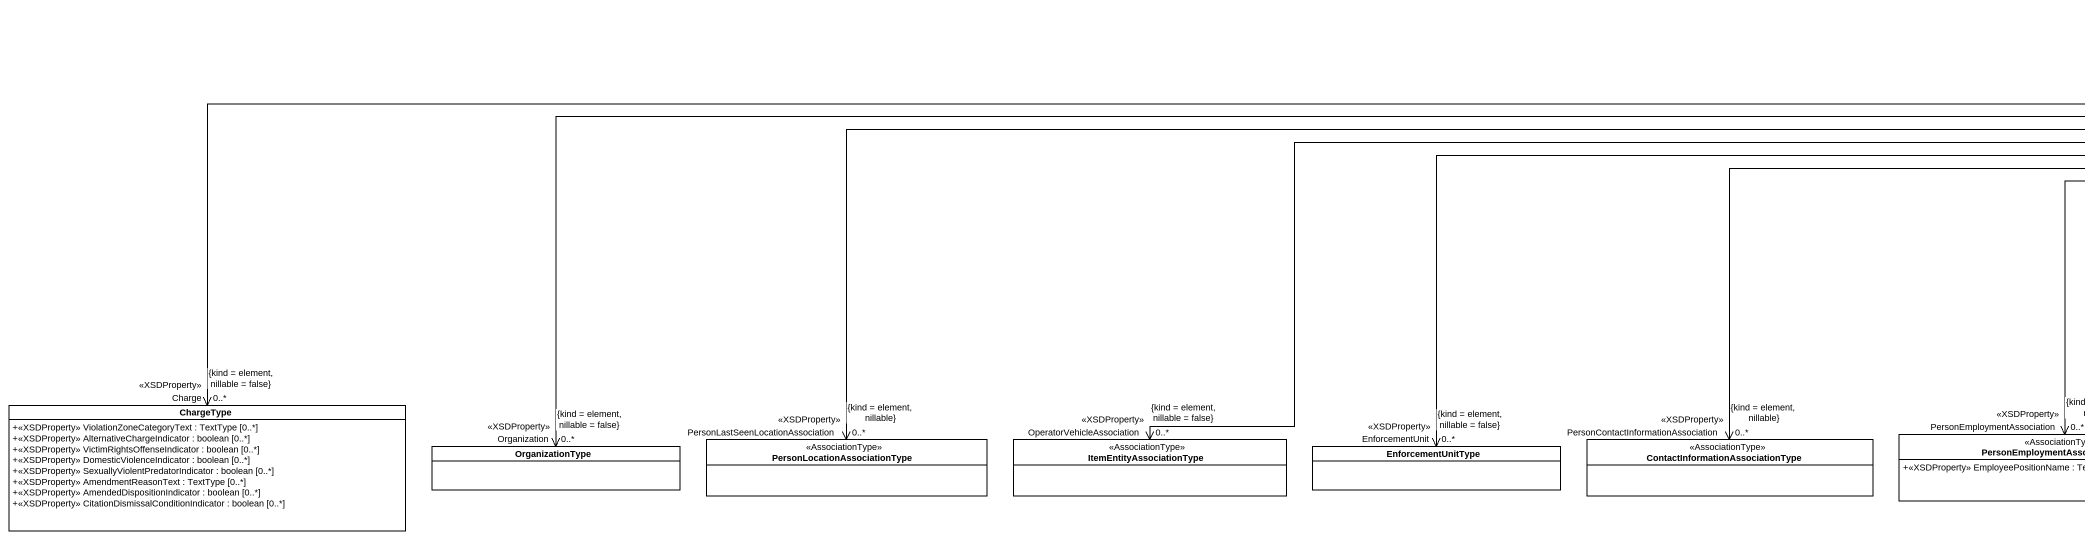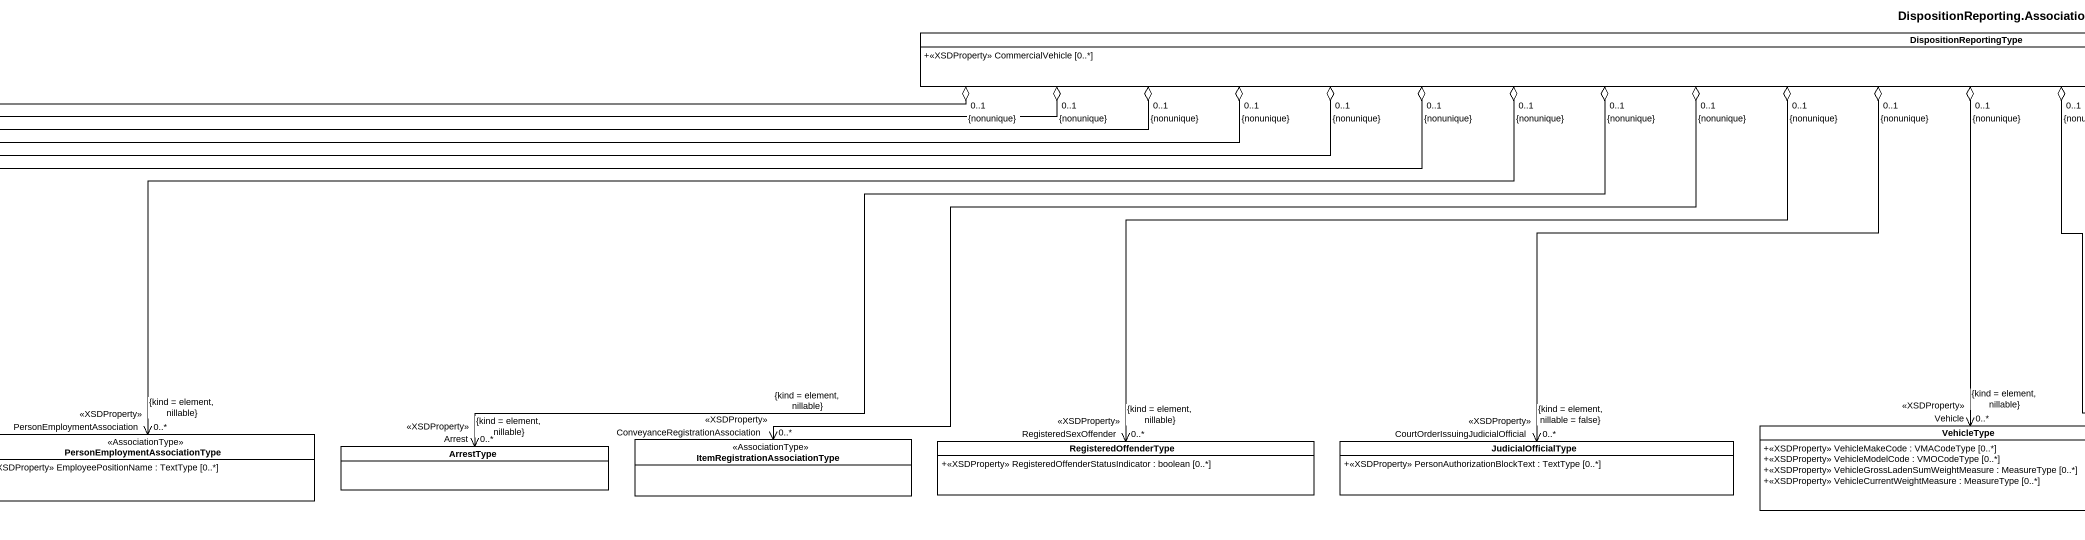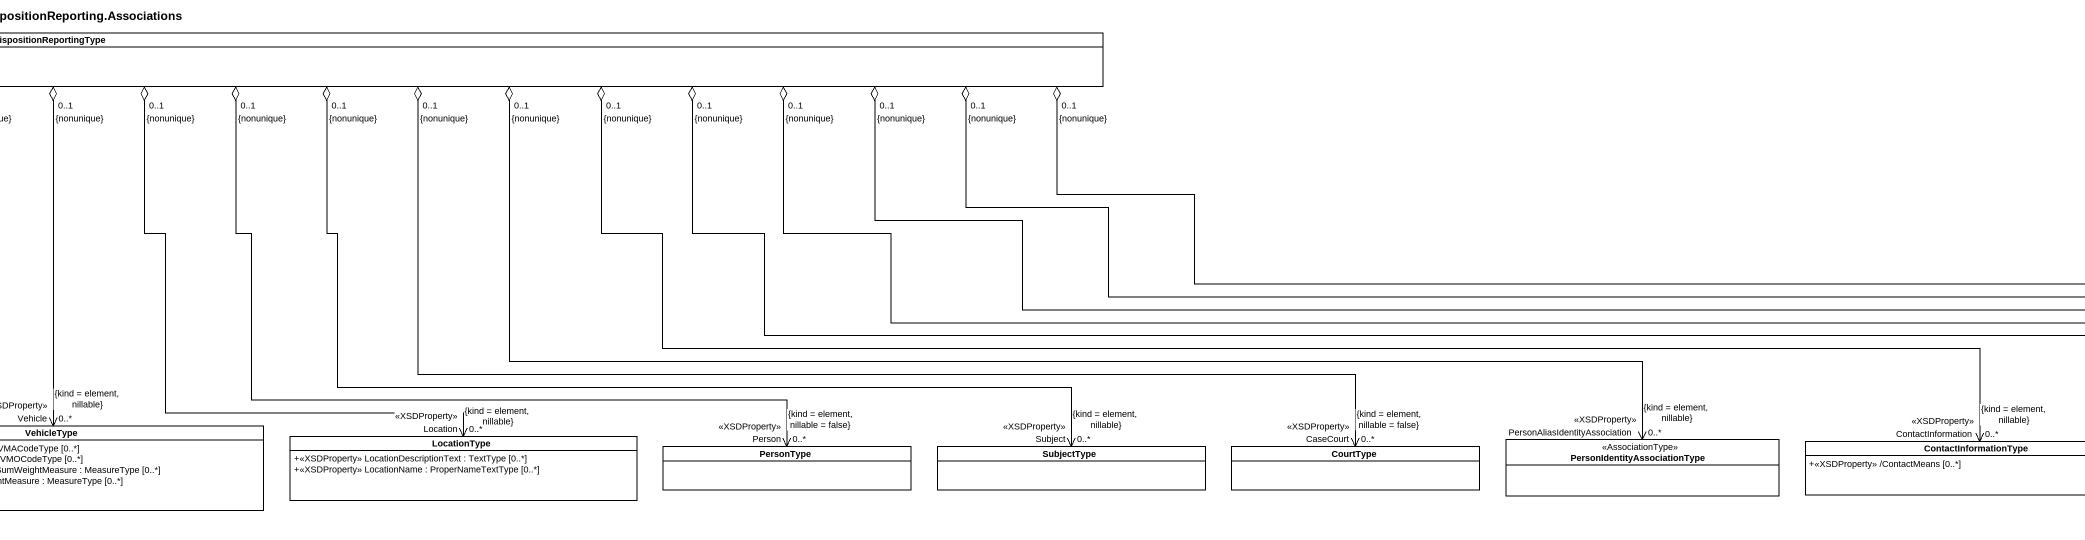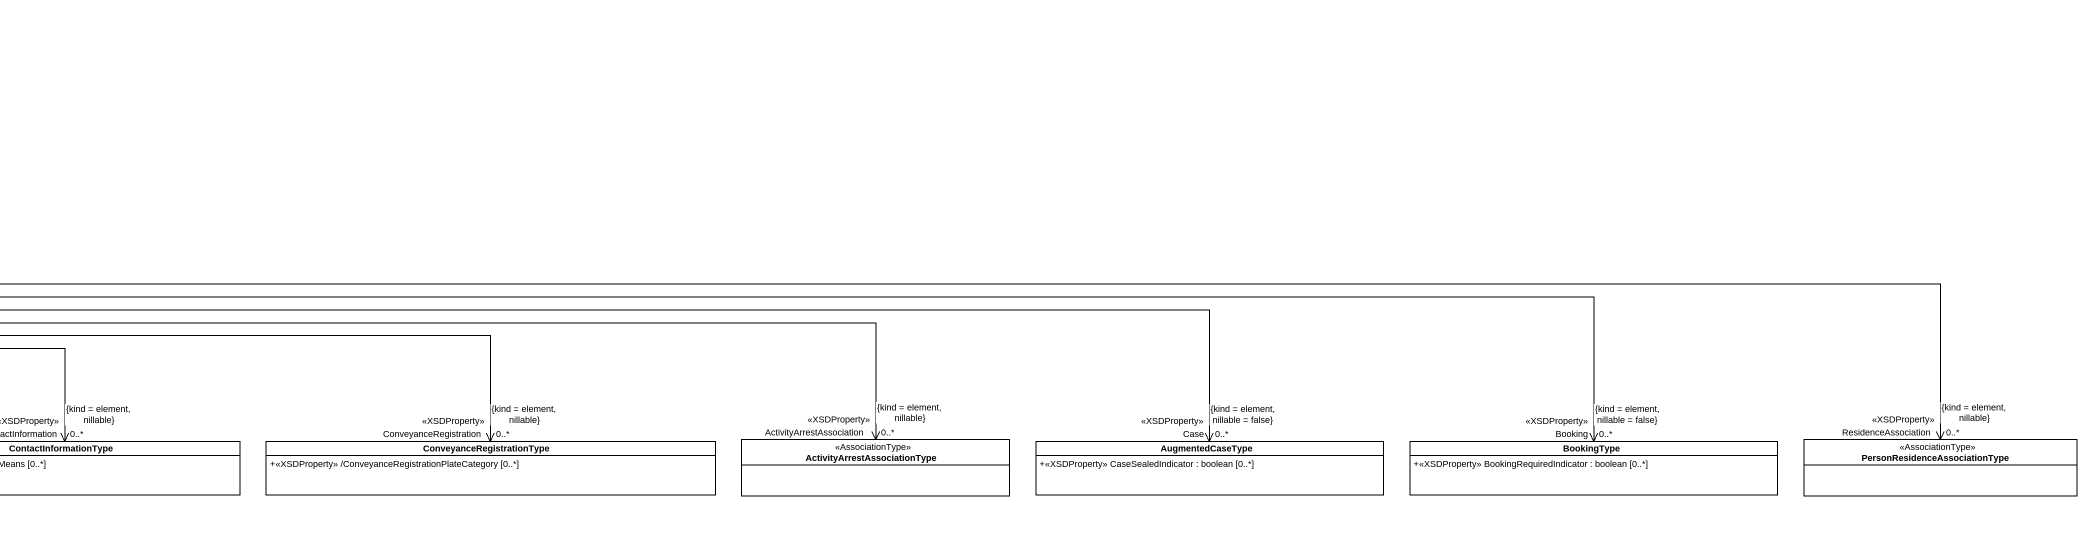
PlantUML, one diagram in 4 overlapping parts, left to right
@startuml
title DispositionReporting.Associations
hide circle
hide empty members
skinparam classAttributeIconSize 0
class DispositionReportingType {
  +<<XSDProperty>> CommercialVehicle [0..*]
}
class ChargeType {
  +<<XSDProperty>> ViolationZoneCategoryText : TextType [0..*]
  +<<XSDProperty>> AlternativeChargeIndicator : boolean [0..*]
  +<<XSDProperty>> VictimRightsOffenseIndicator : boolean [0..*]
  +<<XSDProperty>> DomesticViolenceIndicator : boolean [0..*]
  +<<XSDProperty>> SexuallyViolentPredatorIndicator : boolean [0..*]
  +<<XSDProperty>> AmendmentReasonText : TextType [0..*]
  +<<XSDProperty>> AmendedDispositionIndicator : boolean [0..*]
  +<<XSDProperty>> CitationDismissalConditionIndicator : boolean [0..*]
}
class VehicleType {
  +<<XSDProperty>> VehicleMakeCode : VMACodeType [0..*]
  +<<XSDProperty>> VehicleModelCode : VMOCodeType [0..*]
  +<<XSDProperty>> VehicleGrossLadenSumWeightMeasure : MeasureType [0..*]
  +<<XSDProperty>> VehicleCurrentWeightMeasure : MeasureType [0..*]
}
class OrganizationType
class "PersonLocationAssociationType" as PersonLocationAssociationTyp <<AssociationType>>
class ItemEntityAssociationType <<AssociationType>>
class EnforcementUnitType
class "ContactInformationAssociationType" as ContactInformationAssociatio <<AssociationType>>
class "PersonEmploymentAssociationType" as PersonEmploymentAssociationT <<AssociationType>> {
  +<<XSDProperty>> EmployeePositionName : TextType [0..*]
}
class ArrestType
class "ItemRegistrationAssociationType" as ItemRegistrationAssociationT <<AssociationType>>
class RegisteredOffenderType {
  +<<XSDProperty>> RegisteredOffenderStatusIndicator : boolean [0..*]
}
class JudicialOfficialType {
  +<<XSDProperty>> PersonAuthorizationBlockText : TextType [0..*]
}
class LocationType {
  +<<XSDProperty>> LocationDescriptionText : TextType [0..*]
  +<<XSDProperty>> LocationName : ProperNameTextType [0..*]
}
class PersonType
class SubjectType
class CourtType
class "PersonIdentityAssociationType" as PersonIdentityAssociationTyp <<AssociationType>>
class ContactInformationType {
  +<<XSDProperty>> /ContactMeans [0..*]
}
class ConveyanceRegistrationType {
  +<<XSDProperty>> /ConveyanceRegistrationPlateCategory [0..*]
}
class "ActivityArrestAssociationType" as ActivityArrestAssociationTyp <<AssociationType>>
class AugmentedCaseType {
  +<<XSDProperty>> CaseSealedIndicator : boolean [0..*]
}
class BookingType {
  +<<XSDProperty>> BookingRequiredIndicator : boolean [0..*]
}
class "PersonResidenceAssociationType" as PersonResidenceAssociationTy <<AssociationType>>
DispositionReportingType "0..1\n{nonunique}" o-left-> "Charge\n<<XSDProperty>>\n0..*\n{kind = element, nillable = false}" ChargeType
DispositionReportingType "0..1\n{nonunique}" o--> "Vehicle\n<<XSDProperty>>\n0..*\n{kind = element, nillable}" VehicleType
DispositionReportingType "0..1\n{nonunique}" o-left-> "Organization\n<<XSDProperty>>\n0..*\n{kind = element, nillable = false}" OrganizationType
DispositionReportingType "0..1\n{nonunique}" o-left-> "PersonLastSeenLocationAssociation\n<<XSDProperty>>\n0..*\n{kind = element, nillable}" PersonLocationAssociationTyp
DispositionReportingType "0..1\n{nonunique}" o-left-> "OperatorVehicleAssociation\n<<XSDProperty>>\n0..*\n{kind = element, nillable = false}" ItemEntityAssociationType
DispositionReportingType "0..1\n{nonunique}" o-left-> "EnforcementUnit\n<<XSDProperty>>\n0..*\n{kind = element, nillable = false}" EnforcementUnitType
DispositionReportingType "0..1\n{nonunique}" o-left-> "PersonContactInformationAssociation\n<<XSDProperty>>\n0..*\n{kind = element, nillable}" ContactInformationAssociatio
DispositionReportingType "0..1\n{nonunique}" o-left-> "PersonEmploymentAssociation\n<<XSDProperty>>\n0..*\n{kind = element, nillable}" PersonEmploymentAssociationT
DispositionReportingType "0..1\n{nonunique}" o-left-> "Arrest\n<<XSDProperty>>\n0..*\n{kind = element, nillable}" ArrestType
DispositionReportingType "0..1\n{nonunique}" o-left-> "ConveyanceRegistrationAssociation\n<<XSDProperty>>\n0..*\n{kind = element, nillable}" ItemRegistrationAssociationT
DispositionReportingType "0..1\n{nonunique}" o-left-> "RegisteredSexOffender\n<<XSDProperty>>\n0..*\n{kind = element, nillable}" RegisteredOffenderType
DispositionReportingType "0..1\n{nonunique}" o--> "CourtOrderIssuingJudicialOfficial\n<<XSDProperty>>\n0..*\n{kind = element, nillable = false}" JudicialOfficialType
DispositionReportingType "0..1\n{nonunique}" o--> "Location\n<<XSDProperty>>\n0..*\n{kind = element, nillable}" LocationType
DispositionReportingType "0..1\n{nonunique}" o-right-> "Person\n<<XSDProperty>>\n0..*\n{kind = element, nillable = false}" PersonType
DispositionReportingType "0..1\n{nonunique}" o-right-> "Subject\n<<XSDProperty>>\n0..*\n{kind = element, nillable}" SubjectType
DispositionReportingType "0..1\n{nonunique}" o-right-> "CaseCourt\n<<XSDProperty>>\n0..*\n{kind = element, nillable = false}" CourtType
DispositionReportingType "0..1\n{nonunique}" o-right-> "PersonAliasIdentityAssociation\n<<XSDProperty>>\n0..*\n{kind = element, nillable}" PersonIdentityAssociationTyp
DispositionReportingType "0..1\n{nonunique}" o-right-> "ContactInformation\n<<XSDProperty>>\n0..*\n{kind = element, nillable}" ContactInformationType
DispositionReportingType "0..1\n{nonunique}" o-right-> "ConveyanceRegistration\n<<XSDProperty>>\n0..*\n{kind = element, nillable}" ConveyanceRegistrationType
DispositionReportingType "0..1\n{nonunique}" o-right-> "ActivityArrestAssociation\n<<XSDProperty>>\n0..*\n{kind = element, nillable}" ActivityArrestAssociationTyp
DispositionReportingType "0..1\n{nonunique}" o-right-> "Case\n<<XSDProperty>>\n0..*\n{kind = element, nillable = false}" AugmentedCaseType
DispositionReportingType "0..1\n{nonunique}" o-right-> "Booking\n<<XSDProperty>>\n0..*\n{kind = element, nillable = false}" BookingType
DispositionReportingType "0..1\n{nonunique}" o-right-> "ResidenceAssociation\n<<XSDProperty>>\n0..*\n{kind = element, nillable}" PersonResidenceAssociationTy
@enduml
